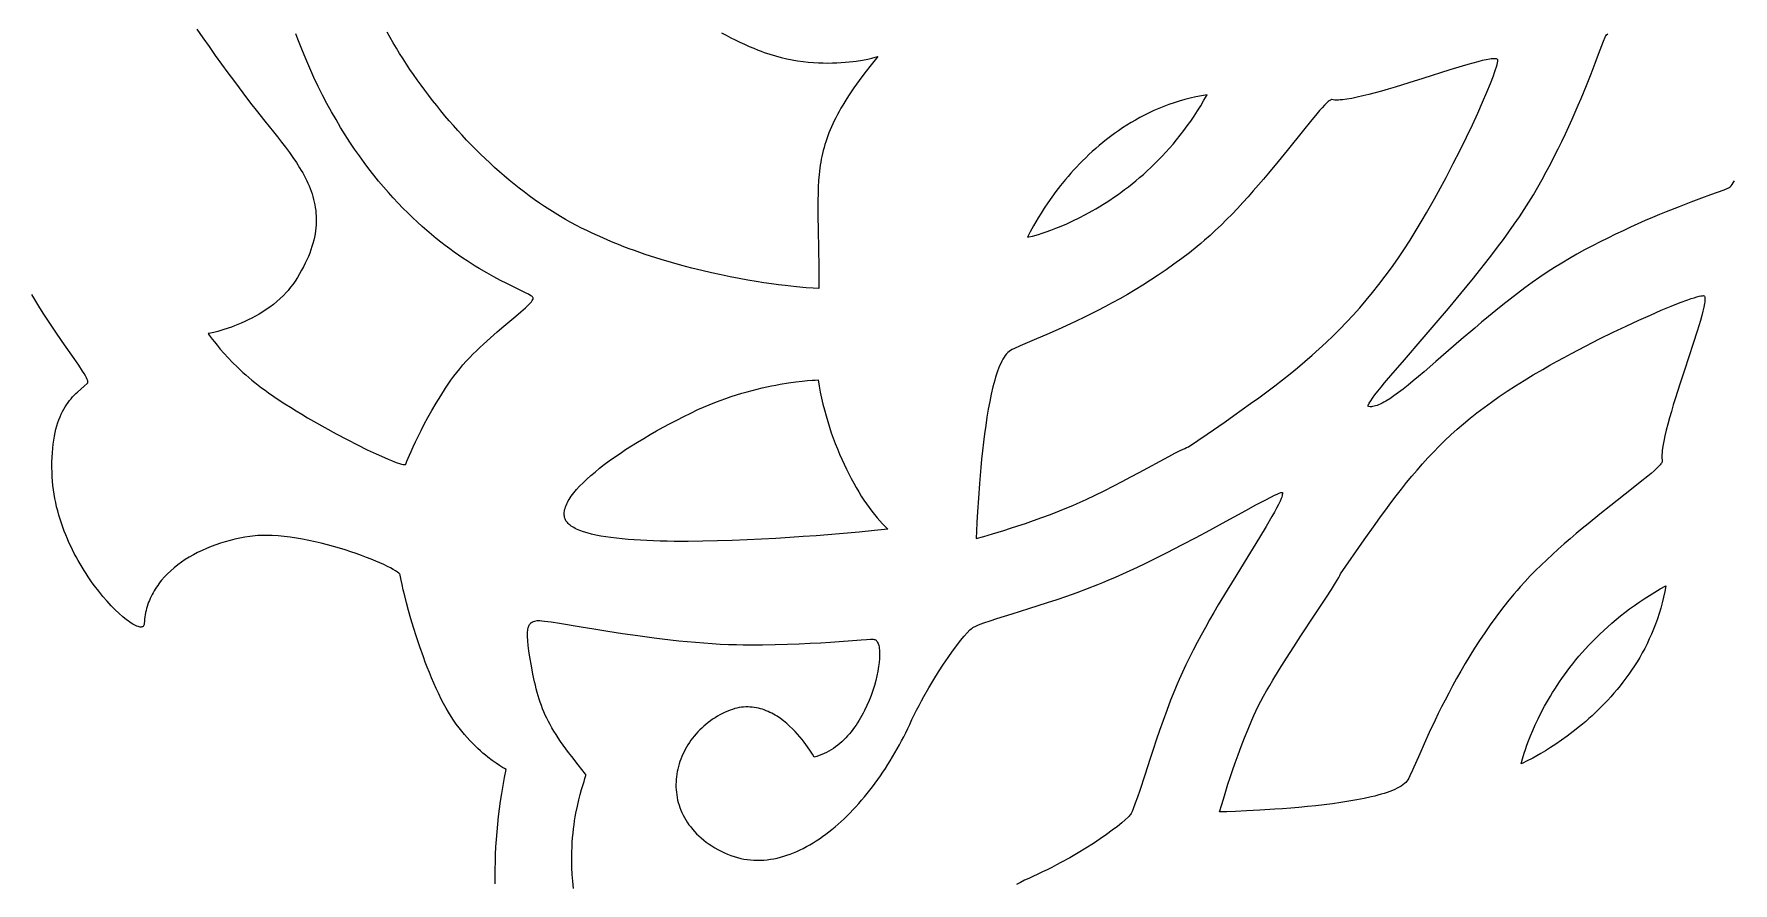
# Model space of a CAD drawing. Extents: x -332 to 348, y -263 to 352.
# Drawn here: x -92.3 to -29.3, y -23.8 to 7.6 of the extents above; entities that cross this region are included whole.
import ezdxf

# ---------------------------------------------------------------- set-up
doc = ezdxf.new("R2010")
doc.units = 0
doc.layers.add('LAYER_1', color=18, linetype='CONTINUOUS')
doc.layers.add('LAYER_2', color=174, linetype='CONTINUOUS')

msp = doc.modelspace()

# ---------------------------------------------------------------- linework, layer by layer
at = {"layer": 'LAYER_1'}
for points in [[(-86.218, 7.831), (-85.994, 7.505), (-85.766, 7.179), (-85.535, 6.854), (-85.301, 6.529), (-85.065, 6.205), (-84.826, 5.881), (-84.342, 5.236), (-84.181, 5.026), (-84.019, 4.82), (-83.696, 4.417), (-83.38, 4.025), (-83.226, 3.832), (-83.076, 3.64), (-82.93, 3.45), (-82.79, 3.26), (-82.656, 3.07), (-82.528, 2.88), (-82.409, 2.69), (-82.352, 2.595), (-82.297, 2.5), (-82.245, 2.404), (-82.195, 2.307), (-82.148, 2.211), (-82.103, 2.114), (-82.06, 2.016), (-82.021, 1.918), (-81.984, 1.819), (-81.95, 1.72), (-81.92, 1.62), (-81.892, 1.519), (-81.868, 1.418), (-81.847, 1.316), (-81.829, 1.213), (-81.815, 1.108), (-81.804, 1.003), (-81.797, 0.897), (-81.794, 0.79), (-81.795, 0.682), (-81.8, 0.573), (-81.808, 0.462), (-81.821, 0.35), (-81.839, 0.237), (-81.86, 0.123), (-81.886, 0.007), (-81.917, -0.111), (-81.952, -0.229), (-81.992, -0.35), (-82.037, -0.472), (-82.086, -0.595), (-82.141, -0.72), (-82.201, -0.847), (-82.266, -0.976), (-82.336, -1.106), (-82.411, -1.239), (-82.493, -1.373), (-82.579, -1.509), (-82.628, -1.582), (-82.678, -1.652), (-82.73, -1.721), (-82.783, -1.788), (-82.838, -1.854), (-82.894, -1.918), (-83.01, -2.041), (-83.13, -2.158), (-83.255, -2.268), (-83.382, -2.373), (-83.513, -2.472), (-83.645, -2.565), (-83.778, -2.652), (-83.913, -2.734), (-84.047, -2.811), (-84.181, -2.882), (-84.314, -2.949), (-84.445, -3.01), (-84.573, -3.067), (-84.699, -3.119), (-84.821, -3.167), (-84.939, -3.211), (-85.052, -3.25), (-85.261, -3.318), (-85.444, -3.37), (-85.594, -3.409), (-85.708, -3.435), (-85.804, -3.454), (-85.766, -3.508), (-85.654, -3.658), (-85.57, -3.764), (-85.469, -3.888), (-85.351, -4.028), (-85.216, -4.181), (-85.064, -4.346), (-84.895, -4.52), (-84.711, -4.702), (-84.511, -4.889), (-84.406, -4.984), (-84.296, -5.079), (-84.183, -5.174), (-84.066, -5.27), (-83.945, -5.365), (-83.821, -5.46), (-83.693, -5.554), (-83.562, -5.647), (-83.365, -5.782), (-83.163, -5.916), (-82.958, -6.05), (-82.75, -6.182), (-82.54, -6.313), (-82.328, -6.442), (-82.115, -6.569), (-81.901, -6.693), (-81.477, -6.935), (-81.059, -7.164), (-80.654, -7.378), (-80.267, -7.576), (-79.904, -7.754), (-79.569, -7.912), (-79.27, -8.046), (-79.134, -8.104), (-79.009, -8.155), (-78.896, -8.199), (-78.795, -8.236), (-78.706, -8.265), (-78.631, -8.287), (-78.57, -8.301), (-78.523, -8.306), (-78.506, -8.306), (-78.492, -8.303), (-78.483, -8.298), (-78.477, -8.291), (-78.433, -8.178), (-78.343, -7.96), (-78.28, -7.816), (-78.206, -7.65), (-78.12, -7.464), (-78.023, -7.261), (-77.913, -7.041), (-77.792, -6.806), (-77.658, -6.558), (-77.512, -6.299), (-77.354, -6.03), (-77.183, -5.753), (-77, -5.469), (-76.903, -5.325), (-76.804, -5.18), (-76.7, -5.036), (-76.591, -4.894), (-76.478, -4.753), (-76.36, -4.615), (-76.239, -4.48), (-76.115, -4.347), (-75.989, -4.216), (-75.861, -4.088), (-75.732, -3.963), (-75.603, -3.841), (-75.344, -3.606), (-75.09, -3.384), (-74.845, -3.176), (-74.4, -2.806), (-74.21, -2.645), (-74.047, -2.503), (-73.977, -2.438), (-73.915, -2.379), (-73.863, -2.324), (-73.82, -2.274), (-73.788, -2.23), (-73.766, -2.19), (-73.759, -2.173), (-73.756, -2.156), (-73.755, -2.142), (-73.757, -2.128), (-73.766, -2.11), (-73.783, -2.091), (-73.808, -2.07), (-73.84, -2.048), (-73.925, -1.997), (-74.038, -1.939), (-74.341, -1.792), (-74.737, -1.598), (-74.965, -1.482), (-75.213, -1.35), (-75.478, -1.203), (-75.759, -1.038), (-75.905, -0.95), (-76.054, -0.856), (-76.207, -0.758), (-76.362, -0.655), (-76.521, -0.546), (-76.682, -0.433), (-76.846, -0.314), (-77.012, -0.19), (-77.181, -0.061), (-77.351, 0.075), (-77.523, 0.216), (-77.697, 0.363), (-77.872, 0.517), (-78.048, 0.676), (-78.226, 0.842), (-78.404, 1.015), (-78.583, 1.194), (-78.762, 1.38), (-78.942, 1.572), (-79.122, 1.772), (-79.302, 1.979), (-79.482, 2.194), (-79.662, 2.415), (-79.841, 2.645), (-80.019, 2.882), (-80.196, 3.127), (-80.372, 3.38), (-80.547, 3.641), (-80.72, 3.91), (-80.892, 4.188), (-81.062, 4.474), (-81.23, 4.769), (-81.396, 5.073), (-81.559, 5.385), (-81.72, 5.707), (-81.878, 6.038), (-82.033, 6.378), (-82.185, 6.727), (-82.333, 7.087), (-82.478, 7.456), (-82.553, 7.657)], [(-66.782, 7.692), (-66.61, 7.599), (-66.439, 7.51), (-66.267, 7.425), (-66.096, 7.343), (-65.925, 7.264), (-65.756, 7.188), (-65.586, 7.117), (-65.418, 7.048), (-65.311, 7.007), (-65.204, 6.967), (-64.991, 6.895), (-64.779, 6.832), (-64.57, 6.777), (-64.363, 6.729), (-64.158, 6.688), (-63.957, 6.654), (-63.759, 6.627), (-63.565, 6.606), (-63.376, 6.59), (-63.19, 6.579), (-63.01, 6.573), (-62.835, 6.572), (-62.665, 6.574), (-62.502, 6.58), (-62.345, 6.588), (-62.195, 6.6), (-62.051, 6.614), (-61.915, 6.629), (-61.787, 6.646), (-61.556, 6.683), (-61.36, 6.72), (-61.203, 6.755), (-61.087, 6.784), (-60.991, 6.811), (-61.238, 6.501), (-61.467, 6.205), (-61.677, 5.922), (-61.871, 5.65), (-62.047, 5.389), (-62.13, 5.262), (-62.208, 5.138), (-62.283, 5.015), (-62.354, 4.895), (-62.421, 4.776), (-62.485, 4.659), (-62.545, 4.543), (-62.602, 4.429), (-62.656, 4.316), (-62.707, 4.204), (-62.754, 4.093), (-62.799, 3.983), (-62.841, 3.873), (-62.88, 3.764), (-62.916, 3.656), (-62.949, 3.547), (-62.98, 3.439), (-63.009, 3.331), (-63.035, 3.223), (-63.059, 3.114), (-63.081, 3.005), (-63.101, 2.895), (-63.118, 2.784), (-63.134, 2.673), (-63.161, 2.447), (-63.18, 2.215), (-63.194, 1.977), (-63.203, 1.732), (-63.208, 1.478), (-63.208, 1.214), (-63.206, 0.94), (-63.196, 0.353), (-63.183, -0.291), (-63.172, -1.001), (-63.169, -1.384), (-63.17, -1.787), (-63.387, -1.773), (-63.647, -1.753), (-63.996, -1.72), (-64.426, -1.672), (-64.669, -1.642), (-64.929, -1.607), (-65.206, -1.567), (-65.497, -1.522), (-65.803, -1.471), (-66.122, -1.414), (-66.452, -1.351), (-66.794, -1.281), (-67.146, -1.205), (-67.507, -1.121), (-67.875, -1.03), (-68.251, -0.931), (-68.632, -0.824), (-69.018, -0.708), (-69.408, -0.584), (-69.604, -0.519), (-69.801, -0.451), (-69.998, -0.38), (-70.196, -0.308), (-70.393, -0.233), (-70.591, -0.155), (-70.788, -0.076), (-70.985, 0.007), (-71.182, 0.092), (-71.379, 0.18), (-71.575, 0.27), (-71.77, 0.363), (-71.964, 0.459), (-72.157, 0.557), (-72.356, 0.663), (-72.553, 0.773), (-72.75, 0.887), (-72.945, 1.005), (-73.139, 1.127), (-73.332, 1.253), (-73.524, 1.383), (-73.715, 1.516), (-73.904, 1.653), (-74.092, 1.794), (-74.279, 1.938), (-74.464, 2.085), (-74.648, 2.236), (-74.83, 2.39), (-75.01, 2.546), (-75.189, 2.706), (-75.366, 2.868), (-75.541, 3.033), (-75.714, 3.2), (-75.885, 3.37), (-76.054, 3.542), (-76.222, 3.717), (-76.387, 3.894), (-76.55, 4.072), (-76.711, 4.253), (-76.87, 4.435), (-77.026, 4.619), (-77.18, 4.805), (-77.332, 4.992), (-77.481, 5.181), (-77.628, 5.371), (-77.772, 5.562), (-77.913, 5.754), (-78.052, 5.947), (-78.188, 6.141), (-78.321, 6.336), (-78.452, 6.531), (-78.579, 6.727), (-78.704, 6.924), (-78.825, 7.12), (-78.944, 7.317), (-79.059, 7.514), (-79.171, 7.712)], [(-29.263, 2.202), (-29.304, 2.132), (-29.342, 2.071), (-29.378, 2.019), (-29.412, 1.977), (-29.444, 1.945), (-29.462, 1.934), (-29.502, 1.918), (-29.64, 1.866), (-30.131, 1.689), (-30.47, 1.564), (-30.862, 1.417), (-31.3, 1.248), (-31.777, 1.057), (-32.028, 0.954), (-32.287, 0.845), (-32.552, 0.731), (-32.822, 0.612), (-33.097, 0.488), (-33.376, 0.36), (-33.658, 0.226), (-33.942, 0.088), (-34.227, -0.056), (-34.513, -0.203), (-34.799, -0.356), (-35.083, -0.512), (-35.364, -0.674), (-35.643, -0.839), (-35.918, -1.009), (-36.188, -1.183), (-36.464, -1.368), (-36.739, -1.561), (-37.013, -1.76), (-37.286, -1.964), (-37.557, -2.172), (-37.825, -2.384), (-38.092, -2.598), (-38.355, -2.814), (-38.614, -3.031), (-38.87, -3.247), (-39.37, -3.676), (-40.309, -4.493), (-40.743, -4.866), (-40.949, -5.041), (-41.148, -5.206), (-41.34, -5.361), (-41.523, -5.506), (-41.698, -5.638), (-41.864, -5.758), (-42.02, -5.864), (-42.168, -5.955), (-42.237, -5.995), (-42.305, -6.031), (-42.37, -6.063), (-42.432, -6.091), (-42.491, -6.114), (-42.548, -6.133), (-42.602, -6.147), (-42.653, -6.157), (-42.701, -6.162), (-42.747, -6.162), (-42.789, -6.157), (-42.829, -6.147), (-42.824, -6.124), (-42.814, -6.097), (-42.799, -6.066), (-42.779, -6.03), (-42.726, -5.945), (-42.654, -5.843), (-42.566, -5.725), (-42.461, -5.592), (-42.342, -5.444), (-42.208, -5.282), (-41.902, -4.92), (-41.551, -4.51), (-40.743, -3.575), (-40.301, -3.06), (-39.845, -2.522), (-39.381, -1.966), (-39.149, -1.683), (-38.918, -1.398), (-38.688, -1.112), (-38.462, -0.825), (-38.239, -0.538), (-38.021, -0.251), (-37.809, 0.034), (-37.604, 0.316), (-37.406, 0.596), (-37.217, 0.872), (-37.04, 1.141), (-36.867, 1.414), (-36.698, 1.691), (-36.534, 1.971), (-36.374, 2.253), (-36.219, 2.537), (-36.068, 2.821), (-35.922, 3.105), (-35.78, 3.387), (-35.643, 3.668), (-35.512, 3.945), (-35.385, 4.219), (-35.263, 4.488), (-35.146, 4.752), (-35.035, 5.009), (-34.929, 5.259), (-34.732, 5.735), (-34.558, 6.171), (-34.407, 6.561), (-34.279, 6.898), (-34.097, 7.387), (-34.043, 7.525), (-34.026, 7.564), (-34.015, 7.583), (-33.983, 7.614), (-33.94, 7.648)], [(-72.264, -24.009), (-72.289, -23.746), (-72.308, -23.49), (-72.319, -23.239), (-72.324, -23.04), (-72.325, -22.847), (-72.322, -22.659), (-72.316, -22.477), (-72.306, -22.3), (-72.294, -22.129), (-72.279, -21.963), (-72.261, -21.803), (-72.241, -21.649), (-72.22, -21.5), (-72.197, -21.358), (-72.172, -21.221), (-72.12, -20.965), (-72.066, -20.732), (-72.012, -20.524), (-71.961, -20.34), (-71.872, -20.047), (-71.839, -19.939), (-71.817, -19.857), (-71.811, -19.825), (-71.808, -19.8), (-71.808, -19.782), (-71.813, -19.77), (-72.086, -19.435), (-72.33, -19.125), (-72.442, -18.978), (-72.548, -18.835), (-72.647, -18.698), (-72.741, -18.564), (-72.828, -18.433), (-72.911, -18.306), (-72.988, -18.182), (-73.061, -18.059), (-73.128, -17.939), (-73.192, -17.82), (-73.251, -17.702), (-73.307, -17.585), (-73.358, -17.468), (-73.407, -17.35), (-73.452, -17.232), (-73.495, -17.113), (-73.535, -16.992), (-73.573, -16.869), (-73.609, -16.744), (-73.643, -16.616), (-73.675, -16.484), (-73.706, -16.35), (-73.766, -16.067), (-73.823, -15.764), (-73.881, -15.439), (-73.918, -15.207), (-73.944, -15.005), (-73.96, -14.83), (-73.967, -14.68), (-73.967, -14.614), (-73.965, -14.553), (-73.961, -14.498), (-73.956, -14.447), (-73.949, -14.402), (-73.94, -14.36), (-73.929, -14.323), (-73.917, -14.29), (-73.904, -14.261), (-73.89, -14.235), (-73.874, -14.212), (-73.858, -14.193), (-73.84, -14.175), (-73.822, -14.161), (-73.783, -14.137), (-73.742, -14.12), (-73.699, -14.108), (-73.613, -14.088), (-73.574, -14.083), (-73.516, -14.085), (-73.437, -14.091), (-73.34, -14.102), (-73.092, -14.136), (-72.778, -14.186), (-71.979, -14.318), (-71.506, -14.396), (-70.994, -14.478), (-70.447, -14.562), (-69.874, -14.644), (-69.279, -14.724), (-68.977, -14.761), (-68.671, -14.797), (-68.363, -14.831), (-68.055, -14.862), (-67.746, -14.89), (-67.437, -14.915), (-67.13, -14.936), (-66.824, -14.954), (-66.522, -14.968), (-66.223, -14.977), (-65.979, -14.982), (-65.736, -14.984), (-65.257, -14.984), (-64.791, -14.977), (-64.339, -14.964), (-63.905, -14.948), (-63.492, -14.928), (-63.102, -14.905), (-62.738, -14.882), (-61.599, -14.799), (-61.407, -14.787), (-61.259, -14.779), (-61.156, -14.779), (-61.122, -14.781), (-61.101, -14.786), (-61.076, -14.799), (-61.053, -14.816), (-61.031, -14.839), (-61.011, -14.865), (-60.994, -14.897), (-60.978, -14.932), (-60.964, -14.972), (-60.952, -15.015), (-60.942, -15.063), (-60.933, -15.114), (-60.927, -15.168), (-60.923, -15.226), (-60.919, -15.352), (-60.924, -15.488), (-60.936, -15.636), (-60.956, -15.792), (-60.983, -15.957), (-61.018, -16.129), (-61.061, -16.306), (-61.111, -16.487), (-61.169, -16.672), (-61.235, -16.859), (-61.308, -17.046), (-61.39, -17.233), (-61.479, -17.419), (-61.526, -17.511), (-61.575, -17.602), (-61.627, -17.692), (-61.68, -17.781), (-61.735, -17.869), (-61.792, -17.955), (-61.851, -18.039), (-61.912, -18.122), (-61.975, -18.203), (-62.04, -18.282), (-62.107, -18.358), (-62.176, -18.433), (-62.247, -18.505), (-62.32, -18.574), (-62.394, -18.64), (-62.471, -18.703), (-62.549, -18.764), (-62.63, -18.821), (-62.713, -18.875), (-62.797, -18.925), (-62.884, -18.971), (-62.972, -19.014), (-63.062, -19.052), (-63.155, -19.087), (-63.249, -19.117), (-63.346, -19.143), (-63.41, -19.038), (-63.486, -18.919), (-63.59, -18.767), (-63.651, -18.681), (-63.719, -18.59), (-63.794, -18.495), (-63.874, -18.397), (-63.961, -18.298), (-64.053, -18.197), (-64.151, -18.096), (-64.255, -17.997), (-64.364, -17.9), (-64.478, -17.806), (-64.597, -17.717), (-64.721, -17.633), (-64.785, -17.593), (-64.851, -17.555), (-64.917, -17.52), (-64.984, -17.486), (-65.053, -17.454), (-65.123, -17.425), (-65.193, -17.398), (-65.265, -17.373), (-65.338, -17.351), (-65.412, -17.333), (-65.487, -17.317), (-65.563, -17.304), (-65.64, -17.294), (-65.718, -17.288), (-65.797, -17.285), (-65.877, -17.286), (-65.958, -17.29), (-66.039, -17.299), (-66.122, -17.311), (-66.205, -17.328), (-66.29, -17.348), (-66.375, -17.374), (-66.46, -17.403), (-66.547, -17.438), (-66.646, -17.482), (-66.742, -17.528), (-66.837, -17.578), (-66.929, -17.63), (-67.019, -17.685), (-67.107, -17.742), (-67.192, -17.802), (-67.276, -17.865), (-67.356, -17.93), (-67.435, -17.997), (-67.51, -18.066), (-67.584, -18.137), (-67.654, -18.21), (-67.722, -18.285), (-67.788, -18.362), (-67.85, -18.441), (-67.91, -18.522), (-67.967, -18.604), (-68.022, -18.687), (-68.073, -18.772), (-68.121, -18.858), (-68.167, -18.946), (-68.209, -19.035), (-68.249, -19.124), (-68.285, -19.215), (-68.318, -19.307), (-68.348, -19.399), (-68.375, -19.492), (-68.398, -19.586), (-68.418, -19.681), (-68.434, -19.776), (-68.448, -19.871), (-68.457, -19.967), (-68.463, -20.062), (-68.466, -20.158), (-68.465, -20.255), (-68.46, -20.351), (-68.452, -20.447), (-68.44, -20.543), (-68.424, -20.638), (-68.404, -20.733), (-68.381, -20.828), (-68.353, -20.922), (-68.322, -21.016), (-68.286, -21.109), (-68.246, -21.201), (-68.203, -21.292), (-68.155, -21.383), (-68.103, -21.472), (-68.047, -21.56), (-67.986, -21.647), (-67.921, -21.733), (-67.852, -21.818), (-67.778, -21.901), (-67.7, -21.982), (-67.618, -22.062), (-67.531, -22.14), (-67.439, -22.216), (-67.342, -22.291), (-67.241, -22.364), (-67.135, -22.434), (-67.025, -22.503), (-66.909, -22.569), (-66.789, -22.633), (-66.67, -22.69), (-66.551, -22.743), (-66.43, -22.789), (-66.31, -22.83), (-66.189, -22.865), (-66.068, -22.895), (-65.946, -22.919), (-65.824, -22.938), (-65.702, -22.952), (-65.579, -22.96), (-65.457, -22.964), (-65.334, -22.963), (-65.211, -22.956), (-65.088, -22.945), (-64.966, -22.929), (-64.843, -22.908), (-64.72, -22.883), (-64.598, -22.853), (-64.475, -22.819), (-64.353, -22.781), (-64.231, -22.738), (-64.109, -22.69), (-63.988, -22.639), (-63.867, -22.584), (-63.747, -22.525), (-63.626, -22.461), (-63.507, -22.394), (-63.388, -22.323), (-63.269, -22.249), (-63.151, -22.171), (-63.034, -22.089), (-62.918, -22.004), (-62.802, -21.916), (-62.687, -21.824), (-62.573, -21.729), (-62.46, -21.631), (-62.347, -21.53), (-62.236, -21.426), (-62.125, -21.319), (-62.016, -21.209), (-61.908, -21.097), (-61.8, -20.982), (-61.694, -20.864), (-61.589, -20.744), (-61.486, -20.621), (-61.383, -20.496), (-61.282, -20.369), (-61.183, -20.239), (-61.084, -20.108), (-60.988, -19.974), (-60.892, -19.838), (-60.798, -19.701), (-60.706, -19.562), (-60.616, -19.421), (-60.527, -19.278), (-60.439, -19.134), (-60.354, -18.988), (-60.27, -18.841), (-60.188, -18.692), (-60.108, -18.543), (-60.029, -18.392), (-59.953, -18.24), (-59.879, -18.087), (-59.807, -17.933), (-59.723, -17.754), (-59.637, -17.578), (-59.55, -17.404), (-59.461, -17.233), (-59.372, -17.065), (-59.281, -16.899), (-59.098, -16.578), (-58.915, -16.271), (-58.734, -15.98), (-58.555, -15.706), (-58.383, -15.453), (-58.218, -15.22), (-58.062, -15.01), (-57.918, -14.825), (-57.787, -14.665), (-57.672, -14.534), (-57.575, -14.433), (-57.533, -14.393), (-57.497, -14.362), (-57.465, -14.339), (-57.44, -14.325), (-57.353, -14.287), (-57.259, -14.249), (-57.054, -14.171), (-56.825, -14.091), (-56.575, -14.008), (-56.015, -13.831), (-55.387, -13.637), (-55.052, -13.531), (-54.704, -13.42), (-54.346, -13.302), (-53.978, -13.177), (-53.604, -13.044), (-53.223, -12.903), (-52.838, -12.753), (-52.644, -12.674), (-52.45, -12.593), (-52.182, -12.478), (-51.911, -12.358), (-51.638, -12.233), (-51.363, -12.105), (-51.087, -11.973), (-50.812, -11.838), (-50.263, -11.563), (-49.723, -11.284), (-49.197, -11.007), (-48.691, -10.735), (-48.211, -10.474), (-47.351, -10.003), (-46.983, -9.803), (-46.664, -9.631), (-46.399, -9.495), (-46.29, -9.441), (-46.196, -9.397), (-46.118, -9.365), (-46.058, -9.344), (-46.035, -9.338), (-46.016, -9.335), (-46.003, -9.335), (-45.993, -9.339), (-45.992, -9.364), (-45.994, -9.394), (-46, -9.429), (-46.009, -9.467), (-46.023, -9.51), (-46.04, -9.557), (-46.084, -9.663), (-46.141, -9.784), (-46.211, -9.92), (-46.292, -10.07), (-46.384, -10.233), (-46.597, -10.596), (-46.844, -11.004), (-47.415, -11.929), (-47.727, -12.436), (-48.047, -12.964), (-48.371, -13.508), (-48.532, -13.784), (-48.692, -14.062), (-48.849, -14.341), (-49.003, -14.621), (-49.154, -14.9), (-49.299, -15.179), (-49.44, -15.456), (-49.574, -15.73), (-49.701, -16.001), (-49.82, -16.268), (-49.903, -16.461), (-49.984, -16.654), (-50.138, -17.038), (-50.283, -17.417), (-50.42, -17.79), (-50.55, -18.156), (-50.671, -18.513), (-50.787, -18.86), (-50.895, -19.194), (-51.097, -19.819), (-51.279, -20.377), (-51.365, -20.627), (-51.448, -20.855), (-51.528, -21.06), (-51.567, -21.153), (-51.606, -21.239), (-51.621, -21.265), (-51.644, -21.296), (-51.676, -21.332), (-51.715, -21.373), (-51.818, -21.469), (-51.951, -21.583), (-52.111, -21.712), (-52.298, -21.854), (-52.51, -22.007), (-52.744, -22.17), (-53, -22.339), (-53.275, -22.514), (-53.568, -22.693), (-53.877, -22.873), (-54.201, -23.052), (-54.367, -23.141), (-54.537, -23.228), (-54.709, -23.315), (-54.884, -23.4), (-55.061, -23.484), (-55.24, -23.566), (-55.394, -23.636), (-55.548, -23.709), (-55.701, -23.784), (-55.853, -23.86)]]:
    msp.add_lwpolyline(points, dxfattribs=at)
for points in [[(-49.482, -7.652), (-48.787, -7.178), (-48.121, -6.718), (-47.798, -6.493), (-47.482, -6.27), (-47.173, -6.048), (-46.869, -5.828), (-46.572, -5.607), (-46.28, -5.387), (-45.993, -5.165), (-45.711, -4.942), (-45.435, -4.717), (-45.163, -4.489), (-44.896, -4.258), (-44.633, -4.023), (-44.374, -3.784), (-44.119, -3.539), (-43.867, -3.289), (-43.619, -3.033), (-43.373, -2.769), (-43.131, -2.499), (-42.891, -2.22), (-42.654, -1.932), (-42.419, -1.635), (-42.185, -1.329), (-41.954, -1.012), (-41.724, -0.683), (-41.495, -0.344), (-41.267, 0.008), (-41.04, 0.373), (-40.813, 0.752), (-40.66, 1.016), (-40.509, 1.28), (-40.361, 1.544), (-40.215, 1.807), (-39.934, 2.33), (-39.665, 2.843), (-39.412, 3.343), (-39.175, 3.825), (-38.956, 4.285), (-38.756, 4.718), (-38.577, 5.12), (-38.42, 5.486), (-38.287, 5.813), (-38.178, 6.096), (-38.134, 6.219), (-38.097, 6.33), (-38.066, 6.427), (-38.043, 6.511), (-38.027, 6.58), (-38.018, 6.635), (-38.017, 6.674), (-38.02, 6.688), (-38.024, 6.697), (-38.039, 6.711), (-38.06, 6.721), (-38.087, 6.728), (-38.121, 6.731), (-38.16, 6.732), (-38.206, 6.73), (-38.257, 6.725), (-38.313, 6.717), (-38.441, 6.695), (-38.589, 6.662), (-38.754, 6.621), (-38.935, 6.572), (-39.132, 6.516), (-39.341, 6.454), (-39.793, 6.315), (-40.788, 5.999), (-41.306, 5.836), (-41.821, 5.678), (-42.074, 5.603), (-42.321, 5.532), (-42.561, 5.465), (-42.793, 5.404), (-43.016, 5.35), (-43.226, 5.302), (-43.424, 5.263), (-43.607, 5.232), (-43.774, 5.211), (-43.851, 5.204), (-43.924, 5.2), (-43.992, 5.199), (-44.054, 5.201), (-44.112, 5.206), (-44.164, 5.214), (-44.18, 5.214), (-44.198, 5.21), (-44.22, 5.2), (-44.244, 5.186), (-44.27, 5.167), (-44.3, 5.144), (-44.366, 5.084), (-44.442, 5.008), (-44.527, 4.916), (-44.622, 4.809), (-44.725, 4.688), (-44.957, 4.409), (-45.219, 4.085), (-45.823, 3.332), (-46.159, 2.919), (-46.514, 2.49), (-46.698, 2.272), (-46.885, 2.053), (-47.076, 1.834), (-47.269, 1.616), (-47.466, 1.399), (-47.664, 1.185), (-47.864, 0.975), (-48.065, 0.769), (-48.268, 0.568), (-48.471, 0.374), (-48.675, 0.186), (-48.879, 0.007), (-49.018, -0.111), (-49.159, -0.228), (-49.443, -0.456), (-49.729, -0.675), (-50.017, -0.887), (-50.305, -1.092), (-50.594, -1.288), (-50.883, -1.478), (-51.171, -1.659), (-51.457, -1.834), (-51.741, -2.002), (-52.022, -2.162), (-52.3, -2.316), (-52.573, -2.462), (-52.841, -2.602), (-53.104, -2.735), (-53.36, -2.862), (-53.61, -2.982), (-53.852, -3.096), (-54.31, -3.305), (-54.731, -3.491), (-55.107, -3.652), (-55.709, -3.909), (-55.924, -4.005), (-56.007, -4.046), (-56.073, -4.082), (-56.123, -4.115), (-56.171, -4.156), (-56.218, -4.205), (-56.263, -4.261), (-56.308, -4.325), (-56.351, -4.396), (-56.393, -4.473), (-56.434, -4.557), (-56.474, -4.647), (-56.513, -4.743), (-56.55, -4.845), (-56.587, -4.952), (-56.622, -5.064), (-56.656, -5.181), (-56.689, -5.303), (-56.722, -5.429), (-56.783, -5.692), (-56.84, -5.969), (-56.894, -6.257), (-56.943, -6.554), (-56.989, -6.859), (-57.032, -7.168), (-57.071, -7.48), (-57.107, -7.793), (-57.14, -8.104), (-57.17, -8.41), (-57.197, -8.711), (-57.221, -9.003), (-57.262, -9.553), (-57.293, -10.042), (-57.315, -10.454), (-57.33, -10.77), (-57.341, -11.044), (-57.062, -10.967), (-56.738, -10.874), (-56.312, -10.744), (-56.066, -10.666), (-55.801, -10.58), (-55.519, -10.485), (-55.222, -10.381), (-54.911, -10.27), (-54.59, -10.15), (-54.26, -10.023), (-53.922, -9.887), (-53.761, -9.82), (-53.598, -9.75), (-53.268, -9.6), (-52.933, -9.442), (-52.597, -9.277), (-52.263, -9.108), (-51.933, -8.937), (-51.611, -8.766), (-51.298, -8.598), (-50.2, -8.005), (-49.978, -7.888), (-49.782, -7.789), (-49.616, -7.71), (-49.545, -7.678)], [(-55.437, 0.116), (-55.389, 0.126), (-55.253, 0.161), (-55.035, 0.224), (-54.899, 0.267), (-54.746, 0.318), (-54.577, 0.378), (-54.394, 0.448), (-54.196, 0.528), (-53.986, 0.618), (-53.765, 0.72), (-53.533, 0.833), (-53.291, 0.957), (-53.041, 1.095), (-52.914, 1.168), (-52.784, 1.245), (-52.653, 1.325), (-52.521, 1.409), (-52.387, 1.496), (-52.252, 1.586), (-52.117, 1.68), (-51.98, 1.778), (-51.843, 1.88), (-51.704, 1.985), (-51.566, 2.095), (-51.427, 2.208), (-51.288, 2.325), (-51.149, 2.447), (-51.01, 2.572), (-50.871, 2.702), (-50.732, 2.835), (-50.594, 2.974), (-50.457, 3.116), (-50.32, 3.263), (-50.184, 3.414), (-50.049, 3.57), (-49.915, 3.731), (-49.783, 3.896), (-49.652, 4.066), (-49.522, 4.241), (-49.394, 4.421), (-49.268, 4.606), (-49.144, 4.795), (-49.022, 4.99), (-48.902, 5.19), (-48.784, 5.395), (-48.998, 5.358), (-49.208, 5.316), (-49.415, 5.269), (-49.617, 5.216), (-49.816, 5.159), (-50.012, 5.097), (-50.204, 5.031), (-50.392, 4.961), (-50.576, 4.886), (-50.757, 4.807), (-50.934, 4.725), (-51.107, 4.639), (-51.277, 4.55), (-51.444, 4.458), (-51.606, 4.363), (-51.766, 4.265), (-51.921, 4.165), (-52.073, 4.062), (-52.222, 3.957), (-52.367, 3.85), (-52.508, 3.742), (-52.646, 3.632), (-52.781, 3.52), (-52.912, 3.407), (-53.04, 3.293), (-53.164, 3.179), (-53.284, 3.063), (-53.402, 2.948), (-53.515, 2.832), (-53.626, 2.716), (-53.733, 2.6), (-53.837, 2.485), (-53.937, 2.37), (-54.034, 2.255), (-54.218, 2.03), (-54.388, 1.809), (-54.545, 1.596), (-54.69, 1.39), (-54.821, 1.195), (-54.939, 1.011), (-55.044, 0.839), (-55.137, 0.682), (-55.217, 0.541), (-55.34, 0.313), (-55.412, 0.167)], [(-43.841, -12.348), (-42.967, -11.096), (-42.561, -10.523), (-42.363, -10.248), (-42.167, -9.981), (-41.974, -9.72), (-41.781, -9.466), (-41.589, -9.218), (-41.396, -8.976), (-41.202, -8.74), (-41.006, -8.508), (-40.808, -8.281), (-40.606, -8.059), (-40.401, -7.84), (-40.19, -7.625), (-39.975, -7.414), (-39.753, -7.205), (-39.524, -6.998), (-39.288, -6.794), (-39.043, -6.591), (-38.789, -6.389), (-38.526, -6.189), (-38.252, -5.989), (-37.967, -5.789), (-37.67, -5.588), (-37.36, -5.388), (-37.037, -5.186), (-36.7, -4.983), (-36.349, -4.778), (-36.083, -4.628), (-35.817, -4.48), (-35.552, -4.334), (-35.287, -4.192), (-34.761, -3.916), (-34.245, -3.653), (-33.742, -3.406), (-33.258, -3.174), (-32.796, -2.96), (-32.361, -2.765), (-31.957, -2.59), (-31.589, -2.437), (-31.261, -2.307), (-30.977, -2.202), (-30.853, -2.159), (-30.742, -2.123), (-30.644, -2.093), (-30.56, -2.071), (-30.491, -2.056), (-30.436, -2.048), (-30.397, -2.047), (-30.383, -2.05), (-30.374, -2.055), (-30.36, -2.069), (-30.35, -2.091), (-30.344, -2.118), (-30.341, -2.152), (-30.34, -2.191), (-30.343, -2.236), (-30.348, -2.287), (-30.356, -2.344), (-30.381, -2.471), (-30.415, -2.619), (-30.458, -2.783), (-30.508, -2.964), (-30.566, -3.16), (-30.631, -3.369), (-30.775, -3.819), (-31.102, -4.81), (-31.271, -5.326), (-31.434, -5.839), (-31.512, -6.091), (-31.586, -6.338), (-31.655, -6.578), (-31.718, -6.809), (-31.776, -7.031), (-31.825, -7.241), (-31.867, -7.438), (-31.9, -7.621), (-31.922, -7.788), (-31.93, -7.865), (-31.935, -7.937), (-31.936, -8.005), (-31.935, -8.068), (-31.931, -8.125), (-31.923, -8.177), (-31.923, -8.193), (-31.928, -8.212), (-31.938, -8.233), (-31.952, -8.257), (-31.971, -8.284), (-31.995, -8.313), (-32.056, -8.378), (-32.133, -8.453), (-32.226, -8.538), (-32.334, -8.631), (-32.456, -8.733), (-32.738, -8.961), (-33.064, -9.22), (-33.823, -9.816), (-34.241, -10.147), (-34.673, -10.498), (-34.893, -10.679), (-35.114, -10.864), (-35.335, -11.052), (-35.556, -11.243), (-35.774, -11.437), (-35.991, -11.633), (-36.203, -11.831), (-36.411, -12.03), (-36.614, -12.23), (-36.811, -12.431), (-37, -12.633), (-37.182, -12.835), (-37.302, -12.973), (-37.42, -13.113), (-37.651, -13.394), (-37.874, -13.677), (-38.089, -13.963), (-38.296, -14.249), (-38.496, -14.536), (-38.688, -14.823), (-38.873, -15.109), (-39.051, -15.393), (-39.222, -15.675), (-39.385, -15.955), (-39.542, -16.23), (-39.691, -16.502), (-39.834, -16.769), (-39.97, -17.03), (-40.1, -17.285), (-40.223, -17.533), (-40.339, -17.774), (-40.553, -18.23), (-40.743, -18.648), (-40.909, -19.023), (-41.172, -19.622), (-41.271, -19.835), (-41.312, -19.918), (-41.349, -19.984), (-41.382, -20.033), (-41.424, -20.081), (-41.473, -20.127), (-41.53, -20.172), (-41.595, -20.216), (-41.666, -20.259), (-41.744, -20.3), (-41.828, -20.34), (-41.919, -20.379), (-42.015, -20.416), (-42.118, -20.453), (-42.225, -20.488), (-42.338, -20.522), (-42.455, -20.555), (-42.577, -20.587), (-42.703, -20.618), (-42.967, -20.676), (-43.244, -20.73), (-43.533, -20.781), (-43.831, -20.827), (-44.136, -20.87), (-44.446, -20.909), (-44.759, -20.945), (-45.071, -20.978), (-45.383, -21.007), (-45.689, -21.033), (-45.99, -21.057), (-46.282, -21.078), (-46.833, -21.113), (-47.323, -21.139), (-47.734, -21.157), (-48.051, -21.168), (-48.325, -21.176), (-48.245, -20.897), (-48.148, -20.574), (-48.013, -20.15), (-47.933, -19.905), (-47.843, -19.641), (-47.745, -19.36), (-47.639, -19.064), (-47.524, -18.755), (-47.401, -18.435), (-47.269, -18.106), (-47.13, -17.77), (-47.058, -17.607), (-46.978, -17.436), (-46.889, -17.259), (-46.793, -17.075), (-46.691, -16.886), (-46.582, -16.693), (-46.468, -16.495), (-46.349, -16.295), (-46.1, -15.886), (-45.84, -15.473), (-45.575, -15.061), (-45.31, -14.656), (-44.802, -13.89), (-44.359, -13.219), (-44.175, -12.934), (-44.024, -12.69), (-43.963, -12.585), (-43.911, -12.493), (-43.87, -12.413)], [(-60.621, -10.702), (-61.11, -10.752), (-61.673, -10.805), (-62.406, -10.87), (-63.275, -10.94), (-63.751, -10.974), (-64.249, -11.008), (-64.764, -11.04), (-65.294, -11.07), (-65.833, -11.096), (-66.378, -11.118), (-66.925, -11.136), (-67.47, -11.147), (-68.008, -11.153), (-68.535, -11.151), (-68.794, -11.148), (-69.049, -11.142), (-69.299, -11.134), (-69.543, -11.124), (-69.782, -11.112), (-70.015, -11.097), (-70.242, -11.08), (-70.461, -11.06), (-70.672, -11.037), (-70.875, -11.012), (-71.07, -10.984), (-71.255, -10.952), (-71.431, -10.918), (-71.596, -10.88), (-71.751, -10.84), (-71.895, -10.795), (-72.026, -10.748), (-72.088, -10.723), (-72.146, -10.697), (-72.201, -10.67), (-72.253, -10.642), (-72.301, -10.613), (-72.346, -10.583), (-72.388, -10.552), (-72.426, -10.521), (-72.46, -10.488), (-72.491, -10.454), (-72.519, -10.42), (-72.542, -10.384), (-72.562, -10.347), (-72.577, -10.31), (-72.591, -10.266), (-72.601, -10.221), (-72.606, -10.175), (-72.608, -10.128), (-72.606, -10.079), (-72.6, -10.03), (-72.59, -9.979), (-72.577, -9.927), (-72.56, -9.874), (-72.539, -9.821), (-72.515, -9.766), (-72.488, -9.71), (-72.457, -9.653), (-72.423, -9.596), (-72.386, -9.538), (-72.345, -9.478), (-72.301, -9.418), (-72.254, -9.358), (-72.151, -9.234), (-72.036, -9.108), (-71.91, -8.979), (-71.772, -8.848), (-71.624, -8.715), (-71.466, -8.581), (-71.298, -8.445), (-71.121, -8.308), (-70.936, -8.169), (-70.741, -8.031), (-70.539, -7.891), (-70.33, -7.752), (-70.113, -7.612), (-69.889, -7.473), (-69.66, -7.334), (-69.424, -7.196), (-69.183, -7.059), (-68.938, -6.923), (-68.687, -6.789), (-68.433, -6.656), (-68.175, -6.525), (-67.914, -6.397), (-67.65, -6.271), (-67.444, -6.177), (-67.238, -6.088), (-67.032, -6.005), (-66.827, -5.927), (-66.624, -5.853), (-66.423, -5.785), (-66.223, -5.722), (-66.027, -5.662), (-65.834, -5.608), (-65.644, -5.557), (-65.458, -5.51), (-65.276, -5.468), (-65.099, -5.429), (-64.927, -5.393), (-64.761, -5.361), (-64.601, -5.332), (-64.3, -5.283), (-64.029, -5.245), (-63.79, -5.216), (-63.587, -5.195), (-63.424, -5.182), (-63.303, -5.173), (-63.202, -5.169), (-63.163, -5.395), (-63.12, -5.619), (-63.072, -5.842), (-63.021, -6.062), (-62.966, -6.28), (-62.907, -6.495), (-62.844, -6.708), (-62.779, -6.918), (-62.71, -7.125), (-62.638, -7.329), (-62.563, -7.529), (-62.485, -7.726), (-62.405, -7.919), (-62.323, -8.109), (-62.238, -8.295), (-62.152, -8.476), (-62.063, -8.654), (-61.973, -8.827), (-61.881, -8.995), (-61.788, -9.159), (-61.693, -9.318), (-61.598, -9.472), (-61.502, -9.621), (-61.404, -9.764), (-61.307, -9.902), (-61.209, -10.034), (-61.11, -10.161), (-61.012, -10.282), (-60.913, -10.396), (-60.815, -10.504), (-60.718, -10.606)], [(-37.145, -19.393), (-37.134, -19.346), (-37.098, -19.21), (-37.033, -18.993), (-36.988, -18.858), (-36.935, -18.705), (-36.873, -18.537), (-36.801, -18.354), (-36.719, -18.158), (-36.626, -17.949), (-36.523, -17.728), (-36.407, -17.497), (-36.28, -17.257), (-36.14, -17.009), (-36.065, -16.882), (-35.987, -16.754), (-35.905, -16.624), (-35.82, -16.492), (-35.732, -16.359), (-35.64, -16.226), (-35.544, -16.091), (-35.444, -15.955), (-35.341, -15.819), (-35.234, -15.682), (-35.124, -15.545), (-35.009, -15.407), (-34.89, -15.269), (-34.767, -15.132), (-34.64, -14.994), (-34.509, -14.856), (-34.374, -14.719), (-34.234, -14.583), (-34.09, -14.447), (-33.942, -14.312), (-33.789, -14.177), (-33.631, -14.044), (-33.469, -13.912), (-33.303, -13.781), (-33.131, -13.652), (-32.955, -13.524), (-32.774, -13.398), (-32.588, -13.274), (-32.397, -13.152), (-32.201, -13.032), (-32, -12.914), (-31.794, -12.799), (-31.833, -13.012), (-31.877, -13.222), (-31.927, -13.428), (-31.981, -13.63), (-32.04, -13.829), (-32.104, -14.023), (-32.173, -14.214), (-32.245, -14.402), (-32.322, -14.585), (-32.403, -14.765), (-32.487, -14.941), (-32.574, -15.114), (-32.665, -15.283), (-32.759, -15.448), (-32.856, -15.61), (-32.956, -15.768), (-33.058, -15.922), (-33.162, -16.073), (-33.269, -16.221), (-33.377, -16.365), (-33.487, -16.505), (-33.599, -16.642), (-33.712, -16.775), (-33.826, -16.905), (-33.941, -17.031), (-34.057, -17.154), (-34.174, -17.273), (-34.291, -17.389), (-34.408, -17.502), (-34.525, -17.611), (-34.642, -17.717), (-34.759, -17.819), (-34.875, -17.918), (-34.99, -18.014), (-35.218, -18.195), (-35.44, -18.363), (-35.655, -18.518), (-35.862, -18.66), (-36.059, -18.789), (-36.245, -18.906), (-36.417, -19.009), (-36.575, -19.1), (-36.717, -19.178), (-36.947, -19.298), (-37.093, -19.37)]]:
    msp.add_lwpolyline(points, close=True, dxfattribs=at)
at = {"layer": 'LAYER_2'}
msp.add_lwpolyline([(-75.159, -23.837), (-75.162, -23.568), (-75.162, -23.298), (-75.157, -23.025), (-75.149, -22.75), (-75.135, -22.474), (-75.118, -22.195), (-75.096, -21.915), (-75.07, -21.633), (-75.039, -21.349), (-75.003, -21.063), (-74.963, -20.775), (-74.918, -20.486), (-74.868, -20.195), (-74.814, -19.903), (-74.755, -19.608), (-74.821, -19.572), (-74.899, -19.525), (-75.004, -19.459), (-75.131, -19.374), (-75.278, -19.268), (-75.442, -19.141), (-75.529, -19.07), (-75.62, -18.994), (-75.713, -18.912), (-75.808, -18.824), (-75.905, -18.731), (-76.003, -18.632), (-76.103, -18.528), (-76.203, -18.418), (-76.304, -18.303), (-76.405, -18.181), (-76.505, -18.054), (-76.604, -17.92), (-76.703, -17.781), (-76.799, -17.636), (-76.894, -17.484), (-76.986, -17.326), (-77.076, -17.163), (-77.162, -16.992), (-77.256, -16.796), (-77.347, -16.599), (-77.435, -16.402), (-77.52, -16.205), (-77.601, -16.009), (-77.679, -15.814), (-77.754, -15.621), (-77.826, -15.43), (-77.96, -15.055), (-78.082, -14.692), (-78.192, -14.344), (-78.29, -14.015), (-78.377, -13.707), (-78.453, -13.423), (-78.518, -13.167), (-78.572, -12.941), (-78.615, -12.748), (-78.649, -12.592), (-78.686, -12.401), (-78.69, -12.387), (-78.7, -12.37), (-78.715, -12.353), (-78.734, -12.333), (-78.786, -12.291), (-78.855, -12.244), (-78.941, -12.191), (-79.043, -12.135), (-79.159, -12.076), (-79.29, -12.013), (-79.433, -11.948), (-79.588, -11.881), (-79.754, -11.813), (-79.931, -11.744), (-80.117, -11.674), (-80.312, -11.605), (-80.514, -11.536), (-80.723, -11.468), (-80.938, -11.402), (-81.158, -11.338), (-81.381, -11.277), (-81.608, -11.219), (-81.837, -11.165), (-82.068, -11.116), (-82.298, -11.071), (-82.529, -11.031), (-82.758, -10.997), (-82.985, -10.97), (-83.209, -10.949), (-83.428, -10.936), (-83.536, -10.933), (-83.643, -10.931), (-83.748, -10.932), (-83.852, -10.934), (-83.954, -10.939), (-84.054, -10.947), (-84.153, -10.956), (-84.249, -10.968), (-84.436, -10.997), (-84.622, -11.031), (-84.806, -11.07), (-84.988, -11.115), (-85.168, -11.164), (-85.346, -11.219), (-85.521, -11.278), (-85.693, -11.342), (-85.862, -11.411), (-86.027, -11.485), (-86.188, -11.563), (-86.345, -11.646), (-86.497, -11.734), (-86.645, -11.826), (-86.788, -11.922), (-86.926, -12.023), (-87.057, -12.129), (-87.183, -12.238), (-87.303, -12.352), (-87.416, -12.47), (-87.523, -12.593), (-87.574, -12.655), (-87.622, -12.719), (-87.67, -12.783), (-87.715, -12.849), (-87.758, -12.916), (-87.799, -12.983), (-87.839, -13.052), (-87.876, -13.121), (-87.911, -13.192), (-87.944, -13.263), (-87.975, -13.336), (-88.004, -13.409), (-88.031, -13.483), (-88.055, -13.558), (-88.078, -13.634), (-88.097, -13.711), (-88.115, -13.789), (-88.13, -13.868), (-88.143, -13.948), (-88.153, -14.028), (-88.161, -14.11), (-88.166, -14.192), (-88.171, -14.227), (-88.179, -14.256), (-88.193, -14.28), (-88.21, -14.299), (-88.232, -14.313), (-88.258, -14.321), (-88.287, -14.325), (-88.32, -14.324), (-88.357, -14.317), (-88.398, -14.306), (-88.441, -14.291), (-88.488, -14.27), (-88.538, -14.245), (-88.591, -14.216), (-88.646, -14.182), (-88.704, -14.144), (-88.764, -14.101), (-88.826, -14.055), (-88.958, -13.949), (-89.096, -13.827), (-89.241, -13.69), (-89.39, -13.538), (-89.543, -13.372), (-89.699, -13.192), (-89.855, -12.999), (-90.013, -12.793), (-90.091, -12.686), (-90.169, -12.576), (-90.246, -12.462), (-90.322, -12.347), (-90.398, -12.228), (-90.473, -12.107), (-90.546, -11.983), (-90.619, -11.857), (-90.69, -11.729), (-90.759, -11.598), (-90.827, -11.465), (-90.892, -11.329), (-90.956, -11.192), (-91.017, -11.052), (-91.076, -10.911), (-91.133, -10.767), (-91.187, -10.622), (-91.239, -10.475), (-91.287, -10.327), (-91.332, -10.176), (-91.374, -10.025), (-91.413, -9.871), (-91.449, -9.717), (-91.48, -9.561), (-91.508, -9.403), (-91.532, -9.245), (-91.552, -9.085), (-91.567, -8.925), (-91.579, -8.763), (-91.585, -8.601), (-91.588, -8.404), (-91.587, -8.216), (-91.581, -8.036), (-91.572, -7.865), (-91.558, -7.701), (-91.541, -7.545), (-91.52, -7.396), (-91.496, -7.254), (-91.468, -7.119), (-91.437, -6.99), (-91.404, -6.868), (-91.367, -6.752), (-91.328, -6.642), (-91.286, -6.537), (-91.242, -6.437), (-91.196, -6.343), (-91.147, -6.253), (-91.097, -6.168), (-91.045, -6.087), (-90.991, -6.01), (-90.936, -5.936), (-90.879, -5.867), (-90.822, -5.8), (-90.763, -5.737), (-90.704, -5.676), (-90.643, -5.618), (-90.522, -5.507), (-90.399, -5.404), (-90.277, -5.306), (-90.267, -5.295), (-90.26, -5.282), (-90.256, -5.267), (-90.255, -5.249), (-90.257, -5.229), (-90.261, -5.206), (-90.279, -5.154), (-90.307, -5.091), (-90.345, -5.018), (-90.394, -4.935), (-90.451, -4.843), (-90.594, -4.628), (-90.769, -4.373), (-91.207, -3.744), (-91.462, -3.369), (-91.738, -2.954), (-91.882, -2.731), (-92.031, -2.498), (-92.183, -2.256), (-92.338, -2.003)], dxfattribs=at)

doc.saveas('drawing.dxf')
